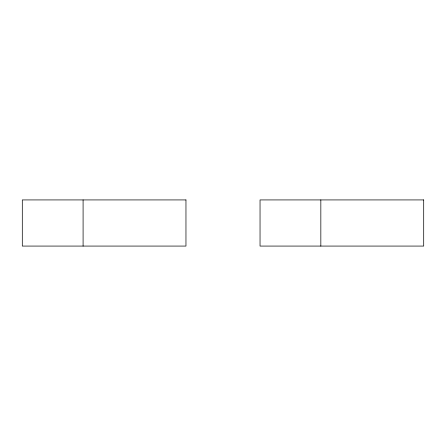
<?xml version="1.0" encoding="UTF-8"?>
<svg xmlns="http://www.w3.org/2000/svg" width="446" height="446" viewBox="0 0 446 446"><rect width="100%" height="100%" fill="white"/><g stroke="black" fill="none" stroke-linecap="round" stroke-linejoin="round"><path stroke-width="0.67" d="M320.836 199.925L320.836 246.075M83.09 199.925L83.09 246.075M185.96 199.925L22.3 199.925L22.3 246.075L185.96 246.075L185.96 199.925M423.7 199.925L260.04 199.925L260.04 246.075L423.7 246.075L423.7 199.925"/></g></svg>
